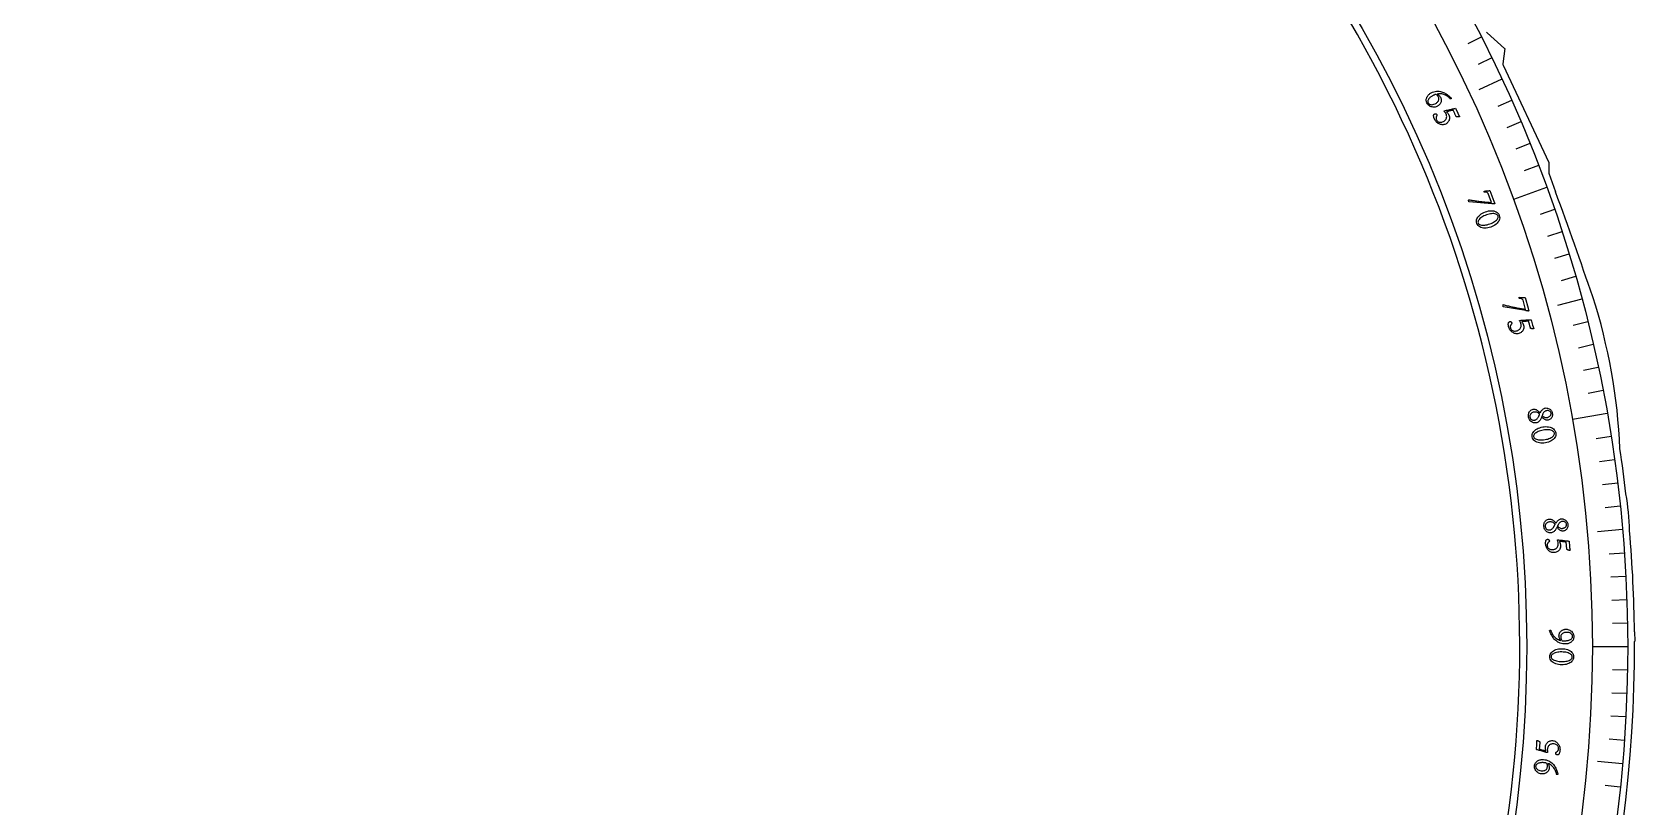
# Model space of a CAD drawing. Header units: millimetres. Extents: x -78 to 78, y -78 to 97.
# Drawn here: x -14.6 to 78, y -9.3 to 35.5 of the extents above; entities that cross this region are included whole.
import ezdxf

# ---------------------------------------------------------------- set-up
doc = ezdxf.new("R2010")
doc.units = ezdxf.units.MM
for name, color, linetype in [('CUT_INNER', 6, 'Continuous'), ('CUT_OUTER', 1, 'Continuous'), ('ENGRAVE', 7, 'Continuous'), ('ENGRAVE_FINE', 8, 'Continuous'), ('TEXT', 5, 'Continuous')]:
    doc.layers.add(name, color=color, linetype=linetype)

msp = doc.modelspace()

# ---------------------------------------------------------------- linework, layer by layer
at = {"layer": 'CUT_INNER'}
for centre, radius, start, end in [((0.0001, -0.0002), 71.3699, 92.272579, 352.617363), ((0.0005, 0.0002), 71.3695, 352.617006, 87.727898)]:
    msp.add_arc(centre, radius, start, end, dxfattribs=at)
at = {"layer": 'CUT_OUTER'}
for points in [[(69.4784, 35.4745), (70.496, 34.5697), (70.4986, 34.5672), (70.4983, 34.5637), (70.3887, 33.6844)], [(70.4017, 33.6021), (73.0429, 27.9753), (73.0444, 27.9715), (73.0447, 27.9675), (73.0447, 27.4186)], [(73.0533, 27.3685), (73.4401, 26.2783)], [(77.9951, 0.8499), (78.0209, 0.3174), (78.0209, 0.3137), (78.0178, 0.3114), (77.9991, 0.2989)]]:
    msp.add_lwpolyline(points, dxfattribs=at)
for centre, radius, start, end in [((69.5781, 35.5866), 0.15, 207.179549, 228.35847), ((70.5375, 33.6659), 0.15, 172.892807, 205.144917), ((73.1947, 27.4186), 0.15, 180, 199.535763), ((-455.2871, -164.7356), 562.1733, 19.208198, 19.863327), ((43.5217, 9.967), 33.6672, 2.504498, 17.731031), ((1.4483, 0.2001), 76.538, 6.478435, 8.443343), ((64.4747, 6.4468), 13.2402, 1.047977, 10.394919), ((0.1847, 0.0122), 77.8149, 0.616816, 4.922213), ((-0.0002, -0.0002), 77.9998, 178.593623, 0.21968)]:
    msp.add_arc(centre, radius, start, end, dxfattribs=at)
at = {"layer": 'ENGRAVE'}
for points in [[(70.3315, 32.7961), (69.0095, 32.1797)], [(72.9222, 26.5415), (71.0033, 25.8431)], [(74.958, 20.0849), (73.5491, 19.7074)], [(76.4232, 13.4755), (74.4122, 13.1209)], [(77.3069, 6.7635), (75.8539, 6.6364)], [(77.6022, 0), (75.5602, 0)], [(77.3069, -6.7635), (75.8539, -6.6364)]]:
    msp.add_lwpolyline(points, dxfattribs=at)
for radius in [77.6022, 75.5602, 71.7678]:
    msp.add_circle((0, 0), radius, dxfattribs=at)
at = {"layer": 'ENGRAVE_FINE'}
for points in [[(69.1441, 35.2307), (68.3643, 34.8333)], [(69.7484, 34.0186), (68.9618, 33.6349)], [(70.8931, 31.5637), (70.0936, 31.2077)], [(71.4332, 30.3216), (70.6276, 29.9796)], [(71.9515, 29.0703), (71.1401, 28.7425)], [(72.4479, 27.8101), (71.6309, 27.4965)], [(73.3743, 25.2648), (72.5468, 24.9799)], [(73.8041, 23.9804), (72.9718, 23.71)], [(74.2114, 22.6887), (73.3744, 22.4328)], [(74.596, 21.3901), (73.7548, 21.1488)], [(75.2971, 18.7737), (74.4479, 18.562)], [(75.6133, 17.4567), (74.7605, 17.2598)], [(75.9064, 16.1344), (75.0504, 15.9524)], [(76.1764, 14.8072), (75.3173, 14.6402)], [(76.6468, 12.1397), (75.7824, 12.0028)], [(76.847, 10.8001), (75.9803, 10.6783)], [(77.0238, 9.4573), (76.1551, 9.3507)], [(77.1771, 8.1116), (76.3067, 8.0202)], [(77.4132, 5.4133), (76.5401, 5.3522)], [(77.4958, 4.0614), (76.6219, 4.0156)], [(77.5549, 2.7083), (76.6803, 2.6777)], [(77.5904, 1.3543), (76.7154, 1.3391)], [(77.5904, -1.3543), (76.7154, -1.3391)], [(77.5549, -2.7083), (76.6803, -2.6777)], [(77.4958, -4.0614), (76.6219, -4.0156)], [(77.4132, -5.4133), (76.5401, -5.3522)], [(77.1771, -8.1116), (76.3067, -8.0202)]]:
    msp.add_lwpolyline(points, dxfattribs=at)
at = {"layer": 'TEXT'}
for points in [[(66.7918, 31.7508), (66.8125, 31.7012), (66.8265, 31.6535), (66.8339, 31.6076), (66.8346, 31.5636), (66.8299, 31.5216), (66.821, 31.482), (66.8078, 31.4446), (66.7903, 31.4094), (66.7697, 31.3767), (66.747, 31.3464), (66.7222, 31.3187), (66.6953, 31.2935), (66.6677, 31.271), (66.6406, 31.2516), (66.6141, 31.235), (66.5881, 31.2215), (66.5342, 31.2002), (66.4791, 31.1863), (66.4227, 31.1798), (66.3651, 31.1806), (66.3082, 31.1884), (66.2535, 31.2026), (66.2013, 31.2233), (66.1514, 31.2505), (66.1055, 31.2839), (66.0652, 31.3235), (66.0307, 31.3691), (66.0017, 31.4209), (65.9841, 31.4641), (65.9723, 31.5075), (65.9661, 31.5511), (65.9658, 31.5949), (65.9705, 31.6383), (65.9794, 31.6806), (65.9927, 31.7218), (66.0102, 31.762), (66.0315, 31.8006), (66.0559, 31.8374), (66.0835, 31.8722), (66.1144, 31.9052), (66.1475, 31.9354), (66.1821, 31.9624), (66.2182, 31.9859), (66.2558, 32.0061), (66.3299, 32.0383), (66.4049, 32.0636), (66.4808, 32.082), (66.5576, 32.0935), (66.6341, 32.0978), (66.709, 32.0946), (66.7824, 32.0838), (66.8542, 32.0655), (66.9081, 32.0471), (66.9618, 32.0252), (67.0153, 32), (67.0685, 31.9715), (67.1206, 31.9404), (67.1707, 31.9077), (67.2188, 31.8735), (67.2649, 31.8376), (67.308, 31.801), (67.3471, 31.7644), (67.3823, 31.7279), (67.4134, 31.6915), (67.415, 31.6844), (67.4131, 31.6773), (67.4079, 31.6701), (67.3992, 31.6628), (67.3894, 31.6561), (67.3811, 31.6506), (67.3741, 31.6464), (67.3685, 31.6435), (67.3426, 31.6704), (67.3137, 31.6985), (67.2818, 31.7278), (67.2469, 31.7583), (67.209, 31.7886), (67.1681, 31.8177), (67.1242, 31.8455), (67.0772, 31.8719), (67.0273, 31.8957), (66.9745, 31.9157), (66.9189, 31.9318), (66.8604, 31.9441), (66.7989, 31.9514), (66.7344, 31.9527), (66.667, 31.9479), (66.5965, 31.9371), (66.6286, 31.92), (66.6592, 31.9002), (66.6881, 31.8779), (66.7153, 31.8529), (66.7399, 31.8269), (66.7609, 31.8011), (66.7782, 31.7758), (66.7918, 31.7508)], [(66.5043, 31.9123), (66.4876, 31.9065), (66.4707, 31.9004), (66.4537, 31.8939), (66.4366, 31.8871), (66.4195, 31.8799), (66.4024, 31.8725), (66.3856, 31.8648), (66.3688, 31.8569), (66.3364, 31.8403), (66.3041, 31.8216), (66.2718, 31.8009), (66.2397, 31.778), (66.2086, 31.7535), (66.1797, 31.7278), (66.1529, 31.7008), (66.1281, 31.6726), (66.1063, 31.6436), (66.0882, 31.614), (66.0737, 31.584), (66.063, 31.5535), (66.0569, 31.5231), (66.0564, 31.4932), (66.0615, 31.4639), (66.0722, 31.4352), (66.0986, 31.3938), (66.1337, 31.3617), (66.1778, 31.3388), (66.2307, 31.3252), (66.289, 31.3212), (66.3492, 31.3271), (66.4114, 31.3429), (66.4755, 31.3687), (66.5155, 31.3894), (66.5525, 31.4125), (66.5866, 31.4381), (66.6178, 31.466), (66.6448, 31.4961), (66.6668, 31.5282), (66.6836, 31.5622), (66.6952, 31.5982), (66.7005, 31.636), (66.6984, 31.6755), (66.6888, 31.7166), (66.6718, 31.7593), (66.6608, 31.7802), (66.6477, 31.8015), (66.6325, 31.8232), (66.6151, 31.8451), (66.5943, 31.866), (66.569, 31.8841), (66.539, 31.8995), (66.5043, 31.9123)], [(67.2701, 30.7245), (67.2923, 30.6673), (67.306, 30.6115), (67.3112, 30.5572), (67.3079, 30.5043), (67.2977, 30.4537), (67.282, 30.4063), (67.2608, 30.3619), (67.2341, 30.3207), (67.2032, 30.2837), (67.1691, 30.2518), (67.132, 30.2252), (67.0918, 30.2038), (67.042, 30.1846), (66.9922, 30.1719), (66.9424, 30.1655), (66.8925, 30.1655), (66.8433, 30.171), (66.7956, 30.1814), (66.7492, 30.1965), (66.7043, 30.2165), (66.6613, 30.2406), (66.6206, 30.2682), (66.5824, 30.2995), (66.5465, 30.3344), (66.5135, 30.3721), (66.4841, 30.412), (66.458, 30.4541), (66.4355, 30.4983), (66.427, 30.5185), (66.4189, 30.5417), (66.411, 30.5678), (66.4033, 30.5969), (66.397, 30.6272), (66.3928, 30.6569), (66.3909, 30.686), (66.3912, 30.7144), (66.3931, 30.7207), (66.3965, 30.7288), (66.4015, 30.7389), (66.4079, 30.7509), (66.4157, 30.7629), (66.4247, 30.773), (66.4349, 30.7813), (66.4462, 30.7877), (66.4667, 30.7954), (66.4866, 30.799), (66.506, 30.7986), (66.5249, 30.7943), (66.542, 30.7867), (66.5564, 30.7768), (66.5679, 30.7645), (66.5766, 30.7499), (66.5834, 30.7303), (66.5853, 30.711), (66.5824, 30.6921), (66.5746, 30.6735), (66.565, 30.6552), (66.5562, 30.6372), (66.5484, 30.6194), (66.5415, 30.602), (66.5354, 30.5816), (66.5319, 30.5608), (66.5312, 30.5396), (66.5332, 30.5181), (66.5373, 30.4967), (66.5426, 30.4761), (66.5492, 30.4562), (66.5571, 30.4371), (66.5707, 30.4122), (66.5879, 30.3888), (66.6088, 30.3669), (66.6333, 30.3465), (66.6615, 30.3289), (66.6934, 30.3156), (66.7291, 30.3066), (66.7686, 30.3017), (66.8118, 30.3025), (66.8585, 30.3102), (66.9088, 30.3249), (66.9626, 30.3467), (66.9929, 30.3627), (67.022, 30.3828), (67.05, 30.4071), (67.0768, 30.4356), (67.1008, 30.4679), (67.1202, 30.5036), (67.135, 30.5429), (67.1452, 30.5856), (67.1488, 30.6317), (67.144, 30.6808), (67.1307, 30.733), (67.1089, 30.7882), (67.1005, 30.8052), (67.0896, 30.8245), (67.0763, 30.846), (67.0607, 30.8697), (67.0445, 30.8925), (67.0297, 30.9115), (67.0163, 30.9265), (67.0041, 30.9377), (67.0033, 30.9408), (67.0037, 30.9444), (67.0053, 30.9484), (67.008, 30.9527), (67.0115, 30.957), (67.0154, 30.9607), (67.0198, 30.9638), (67.0245, 30.9664), (67.084, 30.9806), (67.1435, 30.9948), (67.2031, 31.009), (67.2626, 31.0231), (67.3211, 31.037), (67.3776, 31.0504), (67.4321, 31.0633), (67.4846, 31.0757), (67.5336, 31.0874), (67.5778, 31.0983), (67.6171, 31.1083), (67.6515, 31.1173), (67.7839, 30.828), (67.7933, 30.8079), (67.8034, 30.7877), (67.814, 30.7675), (67.8253, 30.7473), (67.8365, 30.728), (67.8471, 30.7105), (67.857, 30.6948), (67.8661, 30.6809), (67.8739, 30.6695), (67.8794, 30.6614), (67.8827, 30.6566), (67.8839, 30.6549), (67.8832, 30.6488), (67.8826, 30.6432), (67.8821, 30.638), (67.8816, 30.6333), (67.8808, 30.6292), (67.8791, 30.6258), (67.8764, 30.623), (67.8729, 30.6209), (67.8685, 30.6195), (67.8614, 30.6178), (67.8515, 30.616), (67.8389, 30.614), (67.8244, 30.6122), (67.8089, 30.6108), (67.7925, 30.6099), (67.7751, 30.6095), (67.7576, 30.6098), (67.7408, 30.6112), (67.7247, 30.6137), (67.7094, 30.6173), (67.6978, 30.6375), (67.6854, 30.6597), (67.672, 30.6839), (67.6577, 30.7101), (67.6427, 30.7386), (67.6269, 30.7699), (67.6106, 30.804), (67.5935, 30.8407), (67.5183, 31.0051), (67.4704, 30.9939), (67.4221, 30.9824), (67.3736, 30.9707), (67.3248, 30.9586), (67.2763, 30.9466), (67.2289, 30.9353), (67.1826, 30.9247), (67.1373, 30.9146), (67.1548, 30.8966), (67.1731, 30.8752), (67.1922, 30.8505), (67.2121, 30.8223), (67.231, 30.7937), (67.2469, 30.7679), (67.2599, 30.7448), (67.2701, 30.7245)], [(69.8682, 25.745), (69.8758, 25.725), (69.884, 25.7043), (69.8929, 25.683), (69.9025, 25.6611), (69.9114, 25.6411), (69.9181, 25.6257), (69.9228, 25.6147), (69.9254, 25.6083), (69.9262, 25.6024), (69.9242, 25.5973), (69.9193, 25.5928), (69.9115, 25.5891), (69.8999, 25.5862), (69.8855, 25.5849), (69.8683, 25.5852), (69.8483, 25.5871), (69.8266, 25.5899), (69.8042, 25.5927), (69.781, 25.5955), (69.7571, 25.5983), (68.4387, 25.7084), (68.4347, 25.7109), (68.4311, 25.7148), (68.4278, 25.7199), (68.425, 25.7264), (68.4212, 25.7385), (68.4184, 25.7523), (68.4165, 25.768), (68.4156, 25.7854), (68.416, 25.8018), (68.4184, 25.8143), (68.4226, 25.8229), (68.4288, 25.8275), (68.4795, 25.8169), (68.5347, 25.8065), (68.5944, 25.7964), (68.6588, 25.7864), (68.7262, 25.7766), (68.7954, 25.767), (68.8662, 25.7575), (68.9387, 25.7481), (69.0116, 25.739), (69.0838, 25.7305), (69.1551, 25.7224), (69.2257, 25.7149), (69.2943, 25.7079), (69.3596, 25.7014), (69.4216, 25.6954), (69.4804, 25.69), (69.5347, 25.685), (69.5833, 25.6805), (69.6262, 25.6765), (69.6634, 25.6731), (69.6934, 25.6703), (69.7148, 25.6682), (69.7277, 25.667), (69.732, 25.6666), (69.5412, 26.1791), (69.5284, 26.2063), (69.5122, 26.2282), (69.4929, 26.2448), (69.4703, 26.256), (69.4436, 26.2629), (69.4119, 26.2669), (69.3753, 26.2677), (69.3337, 26.2655), (69.3275, 26.2658), (69.3218, 26.2692), (69.3167, 26.2758), (69.3121, 26.2855), (69.311, 26.2892), (69.3101, 26.2939), (69.3094, 26.2997), (69.3088, 26.3066), (69.3085, 26.3136), (69.3085, 26.3197), (69.3088, 26.325), (69.3095, 26.3293), (69.3555, 26.3316), (69.4017, 26.3345), (69.4482, 26.338), (69.4949, 26.3419), (69.539, 26.346), (69.5778, 26.35), (69.6113, 26.3539), (69.6394, 26.3577)], [(70.1853, 24.9198), (70.2042, 24.8488), (70.2101, 24.7794), (70.2028, 24.7118), (70.1825, 24.6459), (70.1509, 24.5827), (70.1098, 24.5229), (70.0592, 24.4665), (69.9991, 24.4137), (69.9315, 24.3651), (69.8582, 24.3218), (69.7792, 24.2836), (69.6944, 24.2506), (69.6075, 24.224), (69.5218, 24.205), (69.4373, 24.1936), (69.3541, 24.1898), (69.2741, 24.194), (69.1992, 24.2064), (69.1296, 24.227), (69.0652, 24.2559), (69.008, 24.2934), (68.9601, 24.34), (68.9215, 24.3958), (68.8922, 24.4607), (68.8746, 24.5278), (68.8698, 24.5943), (68.8777, 24.6603), (68.8984, 24.7256), (68.93, 24.7892), (68.9709, 24.8496), (69.021, 24.9069), (69.0802, 24.9611), (69.147, 25.0111), (69.2197, 25.0559), (69.2981, 25.0954), (69.3823, 25.1296), (69.4689, 25.1573), (69.5544, 25.1773), (69.6388, 25.1896), (69.722, 25.1942), (69.8022, 25.1905), (69.8771, 25.1781), (69.9469, 25.1571), (70.0115, 25.1274), (70.0689, 25.0889), (70.117, 25.0415), (70.1558, 24.9851), (70.1853, 24.9198)], [(70.115, 24.8831), (70.0955, 24.9225), (70.0675, 24.9555), (70.0309, 24.9821), (69.9857, 25.0022), (69.9336, 25.0161), (69.8762, 25.0242), (69.8135, 25.0263), (69.7455, 25.0226), (69.6739, 25.0133), (69.6001, 24.9984), (69.5242, 24.9782), (69.4462, 24.9525), (69.3706, 24.923), (69.2996, 24.8905), (69.2333, 24.8551), (69.1716, 24.8167), (69.1161, 24.7766), (69.0682, 24.736), (69.0279, 24.6947), (68.9951, 24.6529), (68.9714, 24.6115), (68.9582, 24.5714), (68.9555, 24.5326), (68.9633, 24.4951), (68.9836, 24.4538), (69.0126, 24.4198), (69.0502, 24.3932), (69.0964, 24.374), (69.1497, 24.3614), (69.2084, 24.3549), (69.2725, 24.3544), (69.3419, 24.36), (69.4148, 24.3709), (69.4892, 24.3865), (69.5652, 24.4069), (69.6426, 24.432), (69.7192, 24.4611), (69.7903, 24.4928), (69.8561, 24.5272), (69.9164, 24.5641), (69.9703, 24.6029), (70.0166, 24.6425), (70.0554, 24.6831), (70.0866, 24.7245), (70.109, 24.7658), (70.1212, 24.806), (70.1232, 24.8451), (70.115, 24.8831)], [(71.8461, 19.5576), (71.852, 19.537), (71.8584, 19.5157), (71.8654, 19.4937), (71.873, 19.4711), (71.8801, 19.4504), (71.8855, 19.4344), (71.8892, 19.4231), (71.8912, 19.4165), (71.8915, 19.4105), (71.8891, 19.4056), (71.8838, 19.4016), (71.8757, 19.3985), (71.8639, 19.3966), (71.8494, 19.3966), (71.8323, 19.3984), (71.8126, 19.4021), (71.7912, 19.4067), (71.7691, 19.4115), (71.7463, 19.4163), (71.7227, 19.4212), (70.4189, 19.6457), (70.4151, 19.6486), (70.4119, 19.6528), (70.4091, 19.6582), (70.4068, 19.6649), (70.4041, 19.6772), (70.4025, 19.6913), (70.402, 19.707), (70.4026, 19.7245), (70.4044, 19.7408), (70.4079, 19.753), (70.4129, 19.7612), (70.4194, 19.7653), (70.469, 19.7503), (70.5231, 19.7351), (70.5817, 19.7198), (70.6449, 19.7043), (70.7113, 19.6886), (70.7793, 19.673), (70.849, 19.6574), (70.9204, 19.6417), (70.9923, 19.6263), (71.0634, 19.6115), (71.1338, 19.5973), (71.2035, 19.5837), (71.2712, 19.5707), (71.3357, 19.5586), (71.3969, 19.5472), (71.455, 19.5366), (71.5087, 19.5269), (71.5567, 19.5182), (71.5991, 19.5105), (71.6358, 19.5038), (71.6655, 19.4984), (71.6867, 19.4945), (71.6994, 19.4922), (71.7036, 19.4914), (71.5583, 20.0185), (71.5478, 20.0468), (71.5336, 20.07), (71.5158, 20.0882), (71.4943, 20.1013), (71.4683, 20.1106), (71.4371, 20.1173), (71.4007, 20.1213), (71.3591, 20.1227), (71.3529, 20.1235), (71.3475, 20.1275), (71.343, 20.1345), (71.3393, 20.1446), (71.3385, 20.1483), (71.338, 20.1531), (71.3378, 20.1589), (71.3378, 20.1659), (71.3381, 20.1729), (71.3386, 20.179), (71.3395, 20.1841), (71.3405, 20.1884), (71.3865, 20.1867), (71.4328, 20.1856), (71.4794, 20.1849), (71.5263, 20.1848), (71.5706, 20.185), (71.6096, 20.1856), (71.6433, 20.1866), (71.6716, 20.1879)], [(71.5833, 18.5764), (71.5953, 18.5162), (71.5991, 18.4589), (71.5948, 18.4045), (71.5824, 18.353), (71.5635, 18.305), (71.5398, 18.2609), (71.5112, 18.221), (71.4778, 18.185), (71.4409, 18.1539), (71.4019, 18.1285), (71.3607, 18.1087), (71.3173, 18.0946), (71.265, 18.0844), (71.2138, 18.0804), (71.1636, 18.0828), (71.1145, 18.0914), (71.067, 18.1055), (71.0217, 18.1239), (70.9787, 18.1469), (70.9379, 18.1743), (70.8997, 18.2055), (70.8645, 18.2398), (70.8323, 18.2773), (70.803, 18.3178), (70.7771, 18.3607), (70.755, 18.4051), (70.7367, 18.4511), (70.7222, 18.4986), (70.7174, 18.5199), (70.7133, 18.5442), (70.7101, 18.5713), (70.7076, 18.6013), (70.7066, 18.6322), (70.7077, 18.6622), (70.7108, 18.6911), (70.716, 18.7191), (70.719, 18.7249), (70.7238, 18.7324), (70.7304, 18.7414), (70.7389, 18.7521), (70.7487, 18.7626), (70.7593, 18.771), (70.7707, 18.7774), (70.7829, 18.7818), (70.8044, 18.7857), (70.8247, 18.7858), (70.8438, 18.7821), (70.8616, 18.7745), (70.8772, 18.7641), (70.8896, 18.7518), (70.8988, 18.7377), (70.9049, 18.7218), (70.9081, 18.7013), (70.9066, 18.682), (70.9004, 18.6639), (70.8896, 18.6469), (70.8769, 18.6306), (70.8652, 18.6144), (70.8544, 18.5983), (70.8446, 18.5823), (70.835, 18.5632), (70.828, 18.5434), (70.8236, 18.5227), (70.8219, 18.5011), (70.8221, 18.4793), (70.8238, 18.4581), (70.8268, 18.4374), (70.8313, 18.4171), (70.8404, 18.3902), (70.8532, 18.3642), (70.87, 18.339), (70.8906, 18.3147), (70.9153, 18.2925), (70.9445, 18.2739), (70.9781, 18.2588), (71.0161, 18.2471), (71.0587, 18.2404), (71.1061, 18.2399), (71.1582, 18.2456), (71.215, 18.2577), (71.2475, 18.2682), (71.2797, 18.283), (71.3115, 18.3021), (71.3428, 18.3254), (71.3721, 18.353), (71.3974, 18.3849), (71.4188, 18.421), (71.4362, 18.4613), (71.4478, 18.506), (71.4516, 18.5552), (71.4476, 18.6089), (71.4357, 18.6671), (71.4303, 18.6854), (71.423, 18.7062), (71.4136, 18.7297), (71.4024, 18.7557), (71.3904, 18.7811), (71.3791, 18.8023), (71.3685, 18.8194), (71.3585, 18.8325), (71.3582, 18.8358), (71.3592, 18.8392), (71.3614, 18.8429), (71.3649, 18.8467), (71.3691, 18.8503), (71.3736, 18.8532), (71.3784, 18.8555), (71.3835, 18.8573), (71.4446, 18.8609), (71.5057, 18.8646), (71.5668, 18.8682), (71.6279, 18.8718), (71.6879, 18.8753), (71.7459, 18.8787), (71.8018, 18.8819), (71.8556, 18.885), (71.9059, 18.8881), (71.9513, 18.8911), (71.9917, 18.8941), (72.0272, 18.897), (72.1073, 18.5891), (72.1131, 18.5676), (72.1195, 18.546), (72.1265, 18.5243), (72.1341, 18.5024), (72.1418, 18.4815), (72.1491, 18.4624), (72.1561, 18.4452), (72.1628, 18.43), (72.1684, 18.4174), (72.1725, 18.4085), (72.1749, 18.4031), (72.1757, 18.4013), (72.174, 18.3954), (72.1724, 18.3899), (72.171, 18.3849), (72.1698, 18.3804), (72.1682, 18.3765), (72.1659, 18.3735), (72.1629, 18.3712), (72.159, 18.3697), (72.1545, 18.369), (72.1472, 18.3687), (72.1371, 18.3686), (72.1243, 18.3688), (72.1097, 18.3695), (72.0943, 18.3709), (72.0779, 18.3728), (72.0608, 18.3754), (72.0436, 18.3788), (72.0273, 18.3831), (72.0119, 18.3883), (71.9973, 18.3945), (71.9895, 18.4164), (71.9811, 18.4404), (71.9721, 18.4666), (71.9626, 18.4949), (71.9527, 18.5256), (71.9427, 18.5592), (71.9325, 18.5955), (71.922, 18.6347), (71.8765, 18.8096), (71.8274, 18.8069), (71.7779, 18.804), (71.728, 18.8008), (71.6778, 18.7974), (71.6281, 18.7941), (71.5794, 18.7912), (71.5319, 18.7887), (71.4856, 18.7867), (71.4997, 18.7659), (71.514, 18.7417), (71.5285, 18.714), (71.5433, 18.6827), (71.5569, 18.6513), (71.5681, 18.6232), (71.5769, 18.5982), (71.5833, 18.5764)], [(73.2484, 13.5014), (73.2547, 13.4542), (73.2561, 13.4082), (73.2525, 13.3634), (73.244, 13.3198), (73.2306, 13.2784), (73.2124, 13.2403), (73.1895, 13.2053), (73.1618, 13.1737), (73.1293, 13.1462), (73.092, 13.1241), (73.0499, 13.1074), (73.0029, 13.0959), (72.963, 13.0912), (72.9249, 13.0919), (72.8886, 13.098), (72.8542, 13.1093), (72.8215, 13.1246), (72.7906, 13.1422), (72.7615, 13.1623), (72.7342, 13.1847), (72.7086, 13.2081), (72.6847, 13.2311), (72.6626, 13.2538), (72.6422, 13.276), (72.6387, 13.2812), (72.6354, 13.2826), (72.6323, 13.2801), (72.6293, 13.2737), (72.6167, 13.238), (72.6013, 13.2021), (72.5832, 13.1657), (72.5624, 13.1291), (72.5392, 13.0935), (72.5139, 13.0603), (72.4865, 13.0296), (72.4569, 13.0012), (72.4254, 12.9767), (72.3922, 12.9572), (72.3573, 12.9428), (72.3205, 12.9336), (72.2687, 12.9279), (72.2182, 12.9297), (72.1692, 12.9388), (72.1216, 12.9554), (72.0765, 12.9783), (72.0351, 13.0064), (71.9973, 13.0396), (71.9631, 13.078), (71.9336, 13.1204), (71.9097, 13.1656), (71.8916, 13.2136), (71.8791, 13.2644), (71.8716, 13.3199), (71.87, 13.3733), (71.8743, 13.4247), (71.8845, 13.474), (71.9002, 13.5202), (71.9211, 13.5623), (71.9473, 13.6003), (71.9786, 13.6343), (72.0146, 13.6634), (72.0547, 13.6869), (72.0988, 13.7048), (72.1471, 13.7172), (72.181, 13.7217), (72.2139, 13.7221), (72.246, 13.7185), (72.2772, 13.7108), (72.3072, 13.7), (72.3361, 13.687), (72.3636, 13.6718), (72.39, 13.6543), (72.4149, 13.6356), (72.4382, 13.6164), (72.4599, 13.5968), (72.48, 13.5767), (72.4985, 13.5573), (72.5153, 13.5396), (72.5303, 13.5237), (72.5436, 13.5095), (72.5473, 13.5069), (72.5503, 13.5063), (72.5527, 13.5079), (72.5543, 13.5115), (72.5645, 13.5362), (72.5773, 13.5623), (72.5927, 13.5899), (72.6108, 13.619), (72.6314, 13.6481), (72.6543, 13.6757), (72.6795, 13.7018), (72.7071, 13.7265), (72.7371, 13.7483), (72.7696, 13.7659), (72.8045, 13.7795), (72.8419, 13.7888), (72.8866, 13.7942), (72.931, 13.7931), (72.9748, 13.7856), (73.0183, 13.7717), (73.06, 13.7523), (73.0989, 13.7283), (73.1348, 13.6996), (73.1679, 13.6662), (73.1967, 13.6292), (73.2197, 13.5893), (73.2369, 13.5468), (73.2484, 13.5014)], [(71.955, 13.274), (71.9679, 13.2261), (71.988, 13.1849), (72.0151, 13.1503), (72.0493, 13.1224), (72.0889, 13.102), (72.1322, 13.0902), (72.1792, 13.0869), (72.2299, 13.0922), (72.2612, 13.1002), (72.2908, 13.1126), (72.3186, 13.1294), (72.3446, 13.1507), (72.3687, 13.1747), (72.391, 13.2002), (72.4113, 13.2269), (72.4298, 13.255), (72.4463, 13.2831), (72.461, 13.3101), (72.4738, 13.336), (72.4847, 13.3606), (72.4937, 13.3824), (72.5007, 13.3997), (72.5059, 13.4125), (72.5091, 13.4207), (72.5102, 13.4251), (72.5109, 13.4289), (72.5111, 13.432), (72.511, 13.4344), (72.5103, 13.4374), (72.5094, 13.4397), (72.5084, 13.4415), (72.5072, 13.4427), (72.472, 13.4776), (72.436, 13.5064), (72.3992, 13.5291), (72.3616, 13.5456), (72.322, 13.5562), (72.2793, 13.561), (72.2336, 13.5601), (72.1847, 13.5535), (72.1438, 13.5436), (72.1067, 13.53), (72.0736, 13.5127), (72.0443, 13.4918), (72.0189, 13.4681), (71.9976, 13.4429), (71.9804, 13.4162), (71.9671, 13.3878), (71.958, 13.3588), (71.9529, 13.3302), (71.9519, 13.3019), (71.955, 13.274)], [(73.1735, 13.4988), (73.1624, 13.5346), (73.1433, 13.5659), (73.1161, 13.5928), (73.0809, 13.6152), (73.0406, 13.6317), (72.9984, 13.641), (72.9542, 13.643), (72.908, 13.6378), (72.8703, 13.6283), (72.8366, 13.6147), (72.8069, 13.5969), (72.7811, 13.575), (72.7587, 13.5503), (72.7392, 13.5244), (72.7225, 13.4973), (72.7087, 13.4689), (72.6969, 13.4407), (72.686, 13.4145), (72.6763, 13.3901), (72.6675, 13.3676), (72.667, 13.365), (72.6669, 13.3619), (72.6671, 13.3583), (72.6677, 13.3542), (72.6679, 13.3533), (72.668, 13.3526), (72.6681, 13.3522), (72.6681, 13.3521), (72.6688, 13.349), (72.6698, 13.3463), (72.6709, 13.3438), (72.6723, 13.3417), (72.7007, 13.3151), (72.7312, 13.2923), (72.7638, 13.2732), (72.7985, 13.2577), (72.8351, 13.2468), (72.8736, 13.2412), (72.9138, 13.241), (72.9558, 13.2461), (72.9864, 13.2533), (73.0159, 13.2634), (73.0442, 13.2766), (73.0715, 13.2929), (73.0967, 13.3117), (73.1191, 13.3326), (73.1386, 13.3557), (73.1552, 13.381), (73.1677, 13.4081), (73.1749, 13.4368), (73.1768, 13.467), (73.1735, 13.4988)], [(73.4463, 12.3536), (73.4526, 12.2804), (73.4463, 12.2111), (73.4275, 12.1458), (73.396, 12.0844), (73.3539, 12.0276), (73.303, 11.9759), (73.2434, 11.9292), (73.1751, 11.8876), (73.1001, 11.8515), (73.0203, 11.8216), (72.9359, 11.7977), (72.8467, 11.7799), (72.7564, 11.7687), (72.6687, 11.7649), (72.5836, 11.7684), (72.5009, 11.7791), (72.4229, 11.7971), (72.3513, 11.8223), (72.2864, 11.8547), (72.2279, 11.8943), (72.1781, 11.9412), (72.139, 11.9954), (72.1107, 12.057), (72.0931, 12.126), (72.0875, 12.1952), (72.0943, 12.2616), (72.1135, 12.3251), (72.1452, 12.3859), (72.1874, 12.443), (72.2382, 12.4954), (72.2974, 12.5431), (72.3652, 12.5862), (72.4397, 12.6239), (72.519, 12.6554), (72.6031, 12.6806), (72.692, 12.6997), (72.7821, 12.712), (72.8697, 12.7168), (72.955, 12.7143), (73.0377, 12.7043), (73.116, 12.6868), (73.1877, 12.6616), (73.2528, 12.6288), (73.3112, 12.5883), (73.3611, 12.5404), (73.4002, 12.4854), (73.4286, 12.4231), (73.4463, 12.3536)], [(73.3707, 12.3297), (73.3584, 12.3719), (73.3365, 12.4093), (73.3051, 12.4418), (73.2641, 12.4695), (73.2152, 12.4922), (73.16, 12.5101), (73.0987, 12.5231), (73.0311, 12.5313), (72.9589, 12.5345), (72.8836, 12.5327), (72.8054, 12.5259), (72.7241, 12.5142), (72.6445, 12.4982), (72.5689, 12.4786), (72.4975, 12.4552), (72.4301, 12.4282), (72.3685, 12.3983), (72.3143, 12.3666), (72.2674, 12.333), (72.2278, 12.2975), (72.1973, 12.2608), (72.1773, 12.2236), (72.1679, 12.1859), (72.1691, 12.1476), (72.182, 12.1034), (72.2046, 12.0649), (72.237, 12.0322), (72.2792, 12.0052), (72.3295, 11.9836), (72.3862, 11.967), (72.4492, 11.9554), (72.5185, 11.9488), (72.5922, 11.9469), (72.6682, 11.9494), (72.7465, 11.9562), (72.8272, 11.9675), (72.9076, 11.9829), (72.9832, 12.0017), (73.0539, 12.0242), (73.1198, 12.0501), (73.1795, 12.0789), (73.232, 12.1099), (73.2773, 12.1431), (73.3152, 12.1784), (73.3444, 12.2152), (73.3634, 12.2527), (73.3721, 12.2909), (73.3707, 12.3297)], [(74.1464, 7.066), (74.1486, 7.0184), (74.146, 6.9724), (74.1385, 6.9281), (74.1261, 6.8854), (74.1092, 6.8454), (74.0878, 6.809), (74.0619, 6.7762), (74.0315, 6.7471), (73.9968, 6.7226), (73.9577, 6.7038), (73.9143, 6.6908), (73.8665, 6.6834), (73.8263, 6.6822), (73.7884, 6.6863), (73.7528, 6.6955), (73.7195, 6.7098), (73.6883, 6.7278), (73.659, 6.7481), (73.6318, 6.7706), (73.6065, 6.7953), (73.5831, 6.8209), (73.5613, 6.8459), (73.5412, 6.8704), (73.5228, 6.8943), (73.5198, 6.8998), (73.5167, 6.9014), (73.5133, 6.8992), (73.5098, 6.8931), (73.4941, 6.8587), (73.4757, 6.8242), (73.4545, 6.7896), (73.4306, 6.7549), (73.4044, 6.7215), (73.3762, 6.6906), (73.3462, 6.6624), (73.3143, 6.6367), (73.2808, 6.615), (73.246, 6.5985), (73.21, 6.5872), (73.1726, 6.5812), (73.1204, 6.5801), (73.0703, 6.5862), (73.0223, 6.5996), (72.9763, 6.6203), (72.9334, 6.647), (72.8946, 6.6786), (72.8598, 6.715), (72.8291, 6.7562), (72.8034, 6.801), (72.7835, 6.8481), (72.7696, 6.8976), (72.7616, 6.9493), (72.759, 7.0052), (72.7621, 7.0586), (72.7708, 7.1093), (72.7853, 7.1576), (72.805, 7.2022), (72.8295, 7.2424), (72.8588, 7.278), (72.893, 7.309), (72.9314, 7.3349), (72.9734, 7.3548), (73.0189, 7.3689), (73.0681, 7.377), (73.1022, 7.3785), (73.1351, 7.3761), (73.1667, 7.3697), (73.1971, 7.3593), (73.2261, 7.3459), (73.2537, 7.3304), (73.2798, 7.3128), (73.3045, 7.2932), (73.3277, 7.2723), (73.3493, 7.2512), (73.3692, 7.2297), (73.3875, 7.208), (73.4042, 7.187), (73.4194, 7.168), (73.433, 7.1508), (73.445, 7.1355), (73.4484, 7.1326), (73.4514, 7.1317), (73.4539, 7.1331), (73.4559, 7.1366), (73.4681, 7.1603), (73.4832, 7.1852), (73.5009, 7.2114), (73.5215, 7.2388), (73.5445, 7.266), (73.5697, 7.2915), (73.5971, 7.3153), (73.6268, 7.3374), (73.6586, 7.3565), (73.6925, 7.3713), (73.7284, 7.3817), (73.7665, 7.3878), (73.8115, 7.3892), (73.8556, 7.3843), (73.8987, 7.373), (73.9407, 7.3554), (73.9806, 7.3324), (74.0172, 7.305), (74.0505, 7.2733), (74.0806, 7.2372), (74.106, 7.1978), (74.1254, 7.1561), (74.1389, 7.1122), (74.1464, 7.066)], [(72.838, 6.9522), (72.8468, 6.9034), (72.8632, 6.8605), (72.8872, 6.8237), (72.9188, 6.7929), (72.9565, 6.7692), (72.9986, 6.7537), (73.0451, 6.7463), (73.0961, 6.7471), (73.128, 6.7524), (73.1585, 6.7622), (73.1877, 6.7765), (73.2154, 6.7954), (73.2416, 6.8173), (73.266, 6.8406), (73.2886, 6.8655), (73.3094, 6.8919), (73.3283, 6.9185), (73.3453, 6.9441), (73.3603, 6.9687), (73.3733, 6.9923), (73.3842, 7.0133), (73.3927, 7.0299), (73.3989, 7.0422), (73.4028, 7.0501), (73.4043, 7.0544), (73.4054, 7.058), (73.4059, 7.0611), (73.4059, 7.0636), (73.4055, 7.0666), (73.4049, 7.069), (73.404, 7.0708), (73.4029, 7.0721), (73.3709, 7.11), (73.3375, 7.1418), (73.3028, 7.1676), (73.2668, 7.1873), (73.2283, 7.2013), (73.1862, 7.2099), (73.1405, 7.213), (73.0913, 7.2106), (73.0497, 7.2043), (73.0116, 7.194), (72.977, 7.1797), (72.946, 7.1613), (72.9187, 7.14), (72.8953, 7.1168), (72.8758, 7.0916), (72.8601, 7.0645), (72.8485, 7.0365), (72.8409, 7.0084), (72.8374, 6.9803), (72.838, 6.9522)], [(74.0715, 7.07), (74.0636, 7.1066), (74.0473, 7.1394), (74.0226, 7.1686), (73.9894, 7.194), (73.9508, 7.2139), (73.9095, 7.2269), (73.8657, 7.2328), (73.8192, 7.2316), (73.7808, 7.2254), (73.746, 7.2148), (73.7148, 7.1996), (73.6872, 7.18), (73.6628, 7.1574), (73.6411, 7.1333), (73.6221, 7.1077), (73.6059, 7.0806), (73.5917, 7.0536), (73.5786, 7.0284), (73.5667, 7.005), (73.556, 6.9833), (73.5553, 6.9808), (73.5549, 6.9777), (73.5549, 6.9741), (73.5551, 6.97), (73.5552, 6.9691), (73.5553, 6.9684), (73.5553, 6.968), (73.5553, 6.9678), (73.5558, 6.9647), (73.5564, 6.9619), (73.5574, 6.9594), (73.5585, 6.9571), (73.5845, 6.9282), (73.6129, 6.9028), (73.6438, 6.8809), (73.677, 6.8625), (73.7125, 6.8484), (73.7503, 6.8395), (73.7904, 6.8358), (73.8327, 6.8372), (73.8637, 6.8417), (73.894, 6.8492), (73.9234, 6.8599), (73.952, 6.8737), (73.9788, 6.8902), (74.0029, 6.9092), (74.0243, 6.9305), (74.043, 6.9542), (74.0579, 6.9801), (74.0675, 7.008), (74.0721, 7.038), (74.0715, 7.07)], [(73.7216, 5.8639), (73.7229, 5.8025), (73.7167, 5.7454), (73.703, 5.6926), (73.6818, 5.644), (73.6549, 5.6), (73.6239, 5.5608), (73.5888, 5.5263), (73.5497, 5.4967), (73.508, 5.4725), (73.4651, 5.4542), (73.4211, 5.4419), (73.376, 5.4356), (73.3227, 5.4346), (73.2715, 5.4396), (73.2225, 5.4506), (73.1756, 5.4677), (73.1313, 5.4897), (73.09, 5.5158), (73.0516, 5.5459), (73.0162, 5.58), (72.984, 5.6173), (72.9552, 5.6572), (72.93, 5.6997), (72.9082, 5.7447), (72.8901, 5.7915), (72.8761, 5.839), (72.866, 5.8875), (72.86, 5.9368), (72.859, 5.9586), (72.8592, 5.9832), (72.8607, 6.0105), (72.8635, 6.0404), (72.8679, 6.0711), (72.8741, 6.1004), (72.8822, 6.1284), (72.8922, 6.155), (72.8962, 6.1602), (72.9022, 6.1667), (72.9103, 6.1745), (72.9205, 6.1835), (72.9319, 6.1921), (72.9438, 6.1986), (72.9562, 6.2029), (72.969, 6.2051), (72.9909, 6.2052), (73.0109, 6.2018), (73.029, 6.1948), (73.0452, 6.1843), (73.0587, 6.1713), (73.0688, 6.1571), (73.0755, 6.1416), (73.0787, 6.1249), (73.0783, 6.1042), (73.0735, 6.0854), (73.0643, 6.0686), (73.0507, 6.0538), (73.0353, 6.0399), (73.0209, 6.026), (73.0075, 6.012), (72.9951, 5.9979), (72.9823, 5.9809), (72.972, 5.9625), (72.9641, 5.9429), (72.9586, 5.9219), (72.9551, 5.9005), (72.953, 5.8793), (72.9524, 5.8583), (72.9533, 5.8376), (72.9576, 5.8096), (72.9657, 5.7817), (72.9778, 5.754), (72.9939, 5.7264), (73.0144, 5.7003), (73.0399, 5.6769), (73.0703, 5.6561), (73.1058, 5.6381), (73.1466, 5.624), (73.1931, 5.6153), (73.2454, 5.612), (73.3035, 5.614), (73.3374, 5.6187), (73.3716, 5.6277), (73.4062, 5.6409), (73.4412, 5.6585), (73.4747, 5.6806), (73.5052, 5.7076), (73.5325, 5.7394), (73.5567, 5.7761), (73.5759, 5.8181), (73.5882, 5.8659), (73.5935, 5.9195), (73.592, 5.9788), (73.5898, 5.9977), (73.5862, 6.0196), (73.5811, 6.0443), (73.5745, 6.0719), (73.5671, 6.0989), (73.5597, 6.1218), (73.5522, 6.1405), (73.5446, 6.1551), (73.5449, 6.1584), (73.5465, 6.1616), (73.5493, 6.1648), (73.5534, 6.168), (73.5581, 6.1708), (73.5631, 6.1729), (73.5682, 6.1744), (73.5736, 6.1752), (73.6344, 6.1682), (73.6951, 6.1611), (73.7559, 6.1541), (73.8167, 6.147), (73.8765, 6.1401), (73.9341, 6.1333), (73.9897, 6.1268), (74.0433, 6.1206), (74.0933, 6.1148), (74.1386, 6.1099), (74.1789, 6.1058), (74.2144, 6.1025), (74.2398, 5.7854), (74.2418, 5.7632), (74.2444, 5.7409), (74.2475, 5.7182), (74.2511, 5.6954), (74.2551, 5.6734), (74.259, 5.6533), (74.2629, 5.6352), (74.2668, 5.619), (74.2702, 5.6057), (74.2726, 5.5962), (74.2741, 5.5905), (74.2746, 5.5886), (74.2718, 5.583), (74.2693, 5.5779), (74.2671, 5.5733), (74.2651, 5.569), (74.2629, 5.5655), (74.2601, 5.5628), (74.2567, 5.5611), (74.2526, 5.5603), (74.248, 5.5605), (74.2408, 5.5614), (74.2309, 5.5631), (74.2183, 5.5655), (74.2041, 5.5687), (74.1891, 5.5727), (74.1733, 5.5775), (74.1568, 5.583), (74.1405, 5.5893), (74.1252, 5.5964), (74.1109, 5.6043), (74.0977, 5.6129), (74.0938, 5.6358), (74.0897, 5.6609), (74.0854, 5.6882), (74.0809, 5.7177), (74.0766, 5.7497), (74.0725, 5.7845), (74.0687, 5.8221), (74.0653, 5.8624), (74.0508, 6.0426), (74.0019, 6.0485), (73.9527, 6.0542), (73.9031, 6.0598), (73.853, 6.0651), (73.8034, 6.0705), (73.755, 6.0761), (73.7078, 6.0819), (73.6618, 6.0879), (73.6721, 6.065), (73.682, 6.0387), (73.6915, 6.0089), (73.7006, 5.9755), (73.7085, 5.9423), (73.7147, 5.9126), (73.719, 5.8864), (73.7216, 5.8639)], [(73.1542, 0.9508), (73.1666, 0.9162), (73.1813, 0.8792), (73.1981, 0.84), (73.2171, 0.7984), (73.2388, 0.7557), (73.2638, 0.7128), (73.292, 0.6698), (73.3235, 0.6266), (73.3587, 0.5844), (73.398, 0.5442), (73.4416, 0.5061), (73.4893, 0.4699), (73.5418, 0.4371), (73.5996, 0.4087), (73.6627, 0.3848), (73.731, 0.3654), (73.7092, 0.3936), (73.6901, 0.4239), (73.6734, 0.4563), (73.6594, 0.4907), (73.6482, 0.5251), (73.6401, 0.5575), (73.6351, 0.5878), (73.6333, 0.6162), (73.6355, 0.6696), (73.6428, 0.7187), (73.6553, 0.7633), (73.673, 0.8034), (73.6947, 0.8395), (73.7194, 0.8717), (73.7469, 0.9002), (73.7774, 0.925), (73.8097, 0.9462), (73.8429, 0.9641), (73.8769, 0.9788), (73.9118, 0.9903), (73.9462, 0.9989), (73.9789, 1.0052), (74.0099, 1.0091), (74.0391, 1.0107), (74.0979, 1.0078), (74.1544, 0.9977), (74.2085, 0.9801), (74.2602, 0.9553), (74.3084, 0.9241), (74.3519, 0.8878), (74.3906, 0.8462), (74.4246, 0.7995), (74.4523, 0.7487), (74.4723, 0.695), (74.4844, 0.6385), (74.4888, 0.5791), (74.4865, 0.5316), (74.4788, 0.4865), (74.4658, 0.4437), (74.4474, 0.4032), (74.4247, 0.3653), (74.3984, 0.3303), (74.3688, 0.2983), (74.3357, 0.2691), (74.2999, 0.2431), (74.262, 0.2204), (74.222, 0.201), (74.18, 0.1849), (74.137, 0.1723), (74.0941, 0.1632), (74.0514, 0.1578), (74.0088, 0.1559), (73.9281, 0.159), (73.8495, 0.1685), (73.7731, 0.1844), (73.6989, 0.2067), (73.628, 0.2353), (73.5618, 0.2704), (73.5001, 0.3118), (73.4431, 0.3596), (73.4022, 0.398), (73.363, 0.4397), (73.3254, 0.4847), (73.2893, 0.5328), (73.2553, 0.5828), (73.2239, 0.6331), (73.195, 0.6838), (73.1687, 0.7349), (73.1452, 0.7854), (73.1248, 0.8341), (73.1075, 0.881), (73.0934, 0.9262), (73.095, 0.9331), (73.0998, 0.9387), (73.1079, 0.943), (73.1193, 0.946), (73.1313, 0.9481), (73.1411, 0.9496), (73.1487, 0.9505), (73.1542, 0.9508)], [(73.8249, 0.3483), (73.8425, 0.3463), (73.8604, 0.3446), (73.8785, 0.3432), (73.8969, 0.3421), (73.9155, 0.3412), (73.934, 0.3406), (73.9525, 0.3403), (73.9711, 0.3402), (74.0075, 0.3413), (74.0447, 0.3444), (74.0827, 0.3494), (74.1215, 0.3563), (74.1601, 0.3652), (74.1972, 0.3759), (74.233, 0.3886), (74.2675, 0.4033), (74.2996, 0.42), (74.3286, 0.4389), (74.3545, 0.46), (74.3771, 0.4833), (74.3956, 0.5087), (74.4087, 0.536), (74.4164, 0.5652), (74.4189, 0.5962), (74.4125, 0.6448), (74.3941, 0.689), (74.3637, 0.7288), (74.3213, 0.7642), (74.27, 0.7931), (74.2128, 0.8134), (74.1497, 0.8253), (74.0807, 0.8287), (74.0366, 0.8266), (73.9938, 0.8212), (73.9522, 0.8125), (73.9119, 0.8005), (73.8742, 0.7849), (73.8406, 0.7653), (73.8109, 0.7415), (73.7852, 0.7138), (73.7645, 0.6817), (73.7498, 0.645), (73.7412, 0.6038), (73.7385, 0.558), (73.7396, 0.5344), (73.7424, 0.5096), (73.747, 0.4835), (73.7534, 0.4563), (73.7633, 0.4287), (73.7785, 0.4015), (73.7991, 0.3747), (73.8249, 0.3483)], [(74.4757, -0.5878), (74.4692, -0.6611), (74.451, -0.7282), (74.421, -0.7893), (74.3794, -0.8442), (74.328, -0.8929), (74.2689, -0.935), (74.2021, -0.9706), (74.1276, -0.9998), (74.0475, -1.0222), (73.9638, -1.0379), (73.8764, -1.0467), (73.7855, -1.0488), (73.6947, -1.0441), (73.6077, -1.0326), (73.5244, -1.0144), (73.4449, -0.9895), (73.3712, -0.9582), (73.3051, -0.921), (73.2467, -0.8778), (73.196, -0.8286), (73.1551, -0.7738), (73.1261, -0.7136), (73.1089, -0.648), (73.1035, -0.577), (73.11, -0.5079), (73.1282, -0.4438), (73.1582, -0.3845), (73.2, -0.3302), (73.2514, -0.2813), (73.3105, -0.2385), (73.3771, -0.2017), (73.4514, -0.1711), (73.5313, -0.1469), (73.6148, -0.1297), (73.702, -0.1194), (73.7929, -0.1161), (73.8838, -0.1196), (73.9709, -0.13), (74.0544, -0.1474), (74.1342, -0.1716), (74.2082, -0.2024), (74.2744, -0.2397), (74.3328, -0.2833), (74.3834, -0.3333), (74.4242, -0.3891), (74.4532, -0.4501), (74.4703, -0.5164), (74.4757, -0.5878)], [(74.397, -0.5983), (74.3923, -0.5546), (74.3772, -0.514), (74.3519, -0.4765), (74.3163, -0.4421), (74.2721, -0.4112), (74.2209, -0.384), (74.1628, -0.3606), (74.0976, -0.3408), (74.0271, -0.3251), (73.9527, -0.3138), (73.8744, -0.3069), (73.7924, -0.3044), (73.7112, -0.3062), (73.6333, -0.3124), (73.5589, -0.323), (73.4879, -0.338), (73.422, -0.3567), (73.3631, -0.3785), (73.3111, -0.4035), (73.266, -0.4315), (73.2295, -0.4624), (73.2034, -0.4955), (73.1876, -0.5311), (73.1821, -0.5689), (73.1871, -0.6147), (73.2027, -0.6565), (73.2289, -0.6944), (73.2658, -0.7283), (73.3116, -0.7583), (73.3645, -0.7845), (73.4245, -0.8069), (73.4917, -0.8254), (73.5639, -0.8401), (73.6392, -0.8509), (73.7175, -0.8577), (73.7989, -0.8606), (73.8808, -0.8595), (73.9585, -0.854), (74.032, -0.8442), (74.1014, -0.8301), (74.1653, -0.8121), (74.2223, -0.7907), (74.2726, -0.7659), (74.3162, -0.7377), (74.3513, -0.7065), (74.3765, -0.6729), (74.3917, -0.6368), (74.397, -0.5983)], [(72.8517, -5.7947), (72.86, -5.7346), (72.875, -5.6798), (72.8966, -5.6303), (72.9249, -5.5861), (72.9582, -5.547), (72.9947, -5.5132), (73.0345, -5.4847), (73.0776, -5.4614), (73.1225, -5.4438), (73.1676, -5.4321), (73.2129, -5.4265), (73.2585, -5.4269), (73.3114, -5.4337), (73.3612, -5.4463), (73.4081, -5.4644), (73.4519, -5.4883), (73.4924, -5.5168), (73.5294, -5.549), (73.5628, -5.5847), (73.5926, -5.624), (73.6187, -5.6662), (73.6409, -5.7104), (73.6592, -5.7567), (73.6737, -5.8051), (73.6842, -5.8546), (73.6904, -5.9043), (73.6926, -5.9543), (73.6906, -6.0044), (73.688, -6.0265), (73.6837, -6.0509), (73.6778, -6.0779), (73.6701, -6.1073), (73.6607, -6.1371), (73.6496, -6.1653), (73.6369, -6.1918), (73.6226, -6.2167), (73.6178, -6.2212), (73.6108, -6.2267), (73.6015, -6.233), (73.59, -6.2403), (73.5772, -6.2469), (73.5644, -6.2513), (73.5515, -6.2535), (73.5385, -6.2535), (73.5169, -6.25), (73.4978, -6.2432), (73.4811, -6.2332), (73.4669, -6.22), (73.4557, -6.2048), (73.4482, -6.189), (73.4442, -6.1726), (73.4439, -6.1555), (73.4477, -6.135), (73.4555, -6.1172), (73.4674, -6.1021), (73.4833, -6.0896), (73.5007, -6.0784), (73.5172, -6.0669), (73.5327, -6.0552), (73.5473, -6.0433), (73.5627, -6.0284), (73.5759, -6.0119), (73.5869, -5.9936), (73.5957, -5.9736), (73.6026, -5.9528), (73.6081, -5.932), (73.612, -5.9113), (73.6144, -5.8905), (73.6147, -5.8619), (73.6111, -5.8328), (73.6035, -5.8033), (73.592, -5.7733), (73.5758, -5.7441), (73.5542, -5.7169), (73.5274, -5.6915), (73.4951, -5.6681), (73.4569, -5.6479), (73.4123, -5.6321), (73.3611, -5.6208), (73.3035, -5.614), (73.2692, -5.6135), (73.234, -5.6171), (73.1978, -5.6249), (73.1606, -5.6369), (73.124, -5.6535), (73.0898, -5.6753), (73.0579, -5.7023), (73.0283, -5.7346), (73.0028, -5.7728), (72.9831, -5.8177), (72.9693, -5.8693), (72.9614, -5.9276), (72.9605, -5.9465), (72.9606, -5.9684), (72.9616, -5.9934), (72.9636, -6.0215), (72.9664, -6.0491), (72.97, -6.0727), (72.9743, -6.0923), (72.9794, -6.1078), (72.9785, -6.111), (72.9764, -6.1139), (72.9731, -6.1165), (72.9686, -6.1189), (72.9634, -6.1209), (72.9582, -6.1221), (72.9529, -6.1227), (72.9475, -6.1226), (72.8887, -6.1057), (72.8299, -6.0888), (72.7711, -6.0719), (72.7123, -6.0551), (72.6545, -6.0385), (72.5988, -6.0226), (72.545, -6.0072), (72.4932, -5.9924), (72.4447, -5.9787), (72.4009, -5.9667), (72.3617, -5.9562), (72.3272, -5.9474), (72.352, -5.6383), (72.3534, -5.6166), (72.3543, -5.5947), (72.3546, -5.5725), (72.3545, -5.5499), (72.3539, -5.5281), (72.353, -5.5082), (72.3518, -5.4902), (72.3504, -5.474), (72.349, -5.4607), (72.348, -5.4512), (72.3474, -5.4455), (72.3472, -5.4436), (72.3507, -5.4386), (72.3539, -5.4341), (72.3569, -5.4299), (72.3595, -5.4261), (72.3622, -5.423), (72.3653, -5.4209), (72.369, -5.4198), (72.3731, -5.4196), (72.3776, -5.4204), (72.3846, -5.4223), (72.3942, -5.4254), (72.4062, -5.4296), (72.4199, -5.4348), (72.4341, -5.4409), (72.449, -5.4478), (72.4644, -5.4556), (72.4797, -5.4641), (72.4937, -5.4732), (72.5067, -5.4829), (72.5185, -5.4932), (72.5189, -5.516), (72.5192, -5.5409), (72.5193, -5.568), (72.5193, -5.5972), (72.5188, -5.6288), (72.5175, -5.6631), (72.5154, -5.7), (72.5125, -5.7395), (72.4984, -5.916), (72.5456, -5.9295), (72.5933, -5.943), (72.6414, -5.9563), (72.6899, -5.9696), (72.738, -5.9828), (72.7848, -5.9961), (72.8304, -6.0095), (72.8748, -6.0229), (72.8684, -5.9989), (72.8629, -5.9716), (72.8583, -5.9409), (72.8547, -5.907), (72.8522, -5.8732), (72.8509, -5.8433), (72.8507, -5.8171), (72.8517, -5.7947)], [(73.5049, -7.3946), (73.4964, -7.3585), (73.4861, -7.3198), (73.4737, -7.2786), (73.4594, -7.2349), (73.4425, -7.1897), (73.4222, -7.144), (73.3988, -7.098), (73.372, -7.0515), (73.3414, -7.0057), (73.3064, -6.9615), (73.2669, -6.9191), (73.223, -6.8783), (73.1741, -6.8403), (73.1194, -6.8064), (73.059, -6.7765), (72.9928, -6.7507), (73.0117, -6.7808), (73.0279, -6.8127), (73.0412, -6.8464), (73.0518, -6.8819), (73.0595, -6.9171), (73.0642, -6.95), (73.0661, -6.9806), (73.0649, -7.0089), (73.0572, -7.0617), (73.0448, -7.1095), (73.0276, -7.1523), (73.0057, -7.1902), (72.9801, -7.2235), (72.9521, -7.2527), (72.9215, -7.2778), (72.8885, -7.2988), (72.8541, -7.316), (72.8191, -7.33), (72.7836, -7.3406), (72.7477, -7.3479), (72.7125, -7.3524), (72.6793, -7.3549), (72.6481, -7.3552), (72.6188, -7.3534), (72.5607, -7.3439), (72.5058, -7.3275), (72.454, -7.3043), (72.4054, -7.2742), (72.3609, -7.2385), (72.3217, -7.1984), (72.2877, -7.1538), (72.2589, -7.1047), (72.2367, -7.0525), (72.2224, -6.9984), (72.2161, -6.9423), (72.2178, -6.8844), (72.2248, -6.8386), (72.2369, -6.7956), (72.254, -6.7554), (72.2762, -6.7179), (72.3025, -6.6834), (72.3318, -6.6519), (72.3644, -6.6236), (72.4, -6.5984), (72.4381, -6.5764), (72.4779, -6.5578), (72.5194, -6.5425), (72.5627, -6.5307), (72.6067, -6.5223), (72.6502, -6.5174), (72.6932, -6.5159), (72.7358, -6.518), (72.8159, -6.5284), (72.8933, -6.5449), (72.9679, -6.5676), (73.0398, -6.5966), (73.1077, -6.6316), (73.1703, -6.6727), (73.2278, -6.7197), (73.28, -6.7728), (73.3168, -6.8152), (73.3518, -6.8607), (73.3847, -6.9094), (73.4157, -6.9612), (73.4444, -7.0147), (73.4704, -7.0684), (73.4937, -7.1223), (73.5144, -7.1764), (73.5323, -7.2296), (73.5472, -7.2807), (73.5591, -7.3297), (73.5681, -7.3767), (73.5657, -7.3835), (73.5603, -7.3886), (73.5517, -7.392), (73.54, -7.3938), (73.5279, -7.3945), (73.518, -7.3948), (73.5103, -7.3949), (73.5049, -7.3946)], [(72.901, -6.7247), (72.8837, -6.7211), (72.8661, -6.7177), (72.8482, -6.7145), (72.8299, -6.7116), (72.8116, -6.709), (72.7932, -6.7066), (72.7747, -6.7045), (72.7563, -6.7027), (72.7199, -6.7003), (72.6826, -6.6997), (72.6443, -6.7009), (72.605, -6.7039), (72.5658, -6.7089), (72.5278, -6.7158), (72.4909, -6.7247), (72.4553, -6.7357), (72.4217, -6.7488), (72.391, -6.7643), (72.3632, -6.7823), (72.3384, -6.8027), (72.3175, -6.8255), (72.3018, -6.8507), (72.2912, -6.8782), (72.2856, -6.9082), (72.2871, -6.956), (72.3008, -7.0008), (72.3269, -7.0427), (72.3653, -7.0816), (72.4132, -7.1152), (72.4679, -7.1413), (72.5294, -7.1598), (72.5977, -7.1706), (72.6417, -7.1734), (72.6849, -7.1727), (72.7271, -7.1687), (72.7685, -7.1614), (72.8076, -7.1501), (72.8432, -7.1343), (72.8752, -7.1141), (72.9037, -7.0895), (72.9277, -7.06), (72.9461, -7.0253), (72.959, -6.9855), (72.9663, -6.9404), (72.9676, -6.917), (72.9673, -6.8922), (72.9653, -6.866), (72.9617, -6.8384), (72.9545, -6.8101), (72.942, -6.7817), (72.9242, -6.7533), (72.901, -6.7247)]]:
    msp.add_lwpolyline(points, close=True, dxfattribs=at)

doc.saveas('drawing.dxf')
